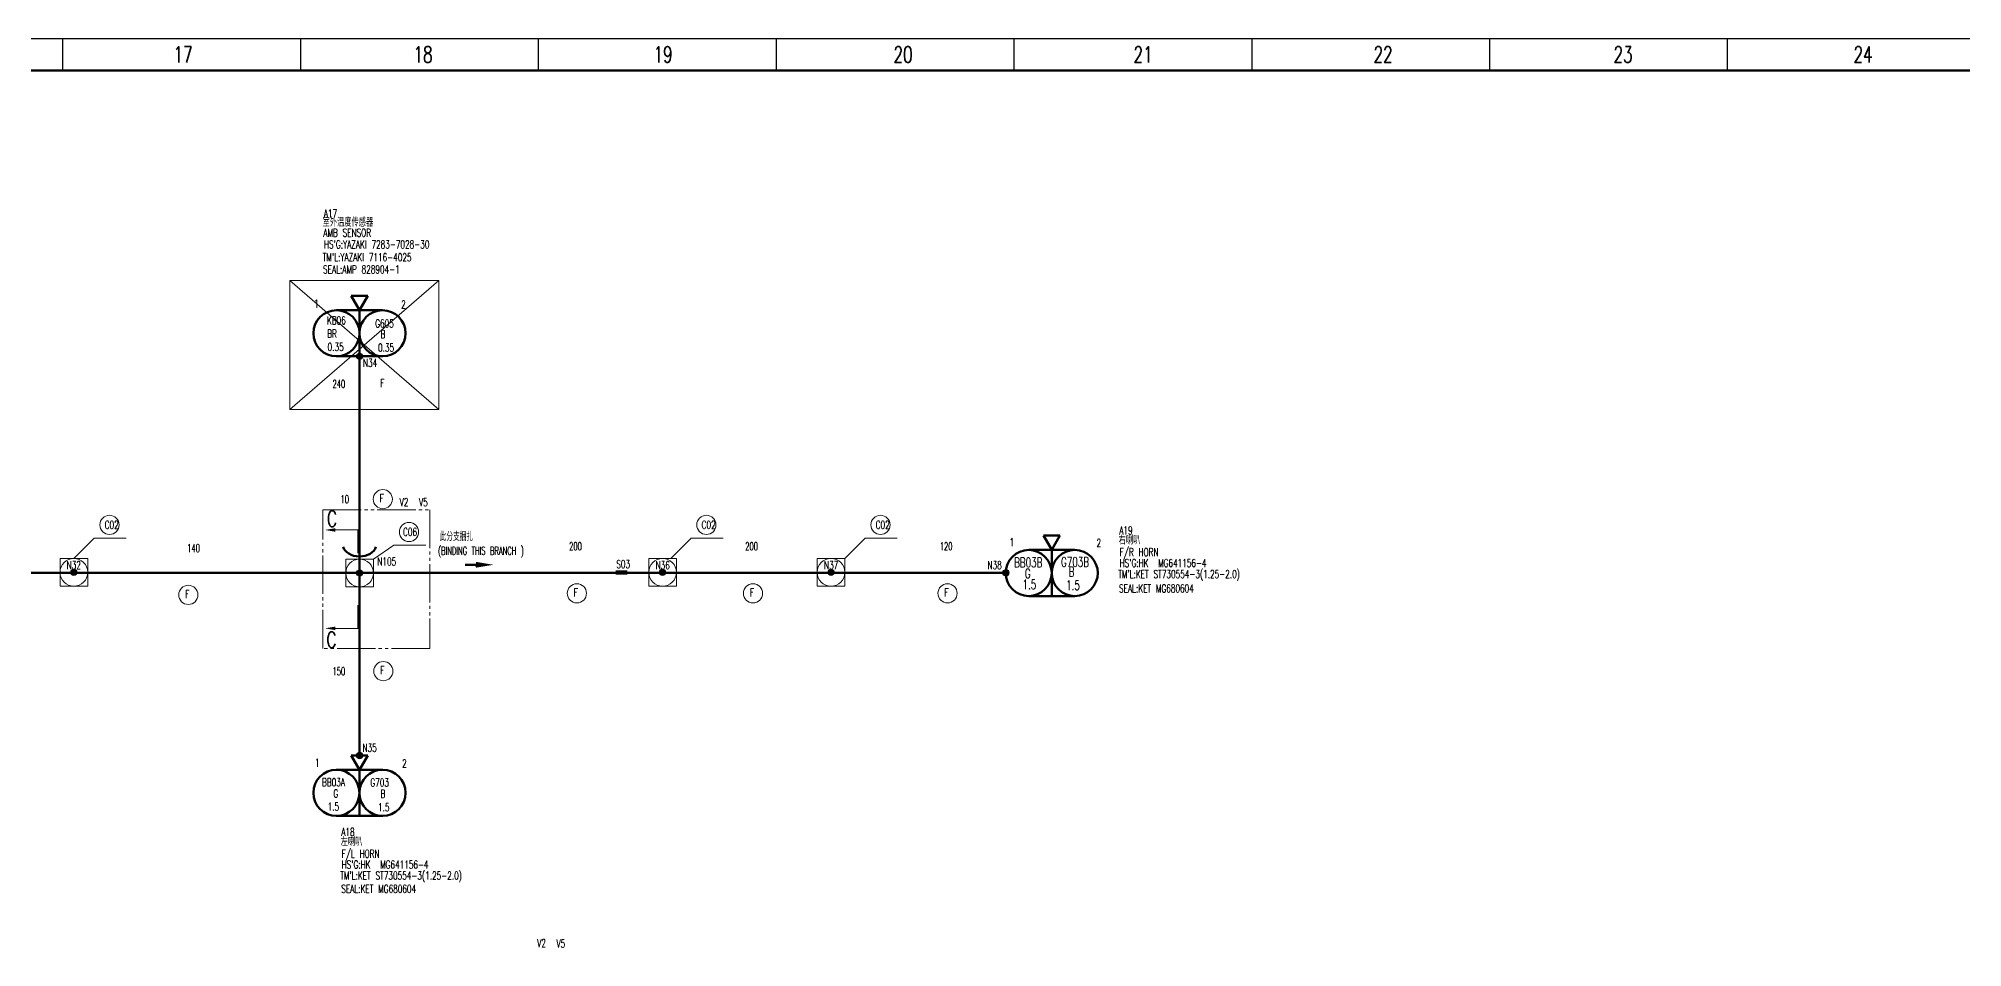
# Model space of a CAD drawing. Header units: millimetres. Extents: x 1685 to 4064, y 70 to 911.
# Drawn here: x 2867 to 3468, y 627 to 911 of the extents above; entities that cross this region are included whole.
import ezdxf
from ezdxf.enums import TextEntityAlignment as Align

# ---------------------------------------------------------------- set-up
doc = ezdxf.new("R2010")
doc.units = ezdxf.units.MM
doc.linetypes.add('PHANTOM', pattern=[17, 12, -1, 1, -1, 1, -1])
for name, color, linetype, lineweight in [('0Filament', 7, 'Continuous', 20), ('4CONTOUR', 4, 'Continuous', 50), ('5PHANTOM', 6, 'PHANTOM', 20)]:
    doc.layers.add(name, color=color, linetype=linetype, lineweight=lineweight)
doc.layers.add('2FRAM', color=2, linetype='Continuous')
doc.styles.add('HZ', font='TXT', dxfattribs={"width": 0.7, "height": 4, "bigfont": 'HZTXT'})

msp = doc.modelspace()

# ---------------------------------------------------------------- hatches: boundary and pattern name
at = {"layer": '0Filament'}
h = msp.add_hatch(color=0, dxfattribs=at)
edge = h.paths.add_edge_path()
edge.add_arc((2967.07, 811.29), 1, 0, 360)
for color, points in [(0, [(3003.427, 746.485), (3000.021, 746.485), (3000.021, 745.71), (3003.427, 745.71)]), (256, [(3047.079, 744.407), (3050.768, 744.407), (3050.768, 743.099), (3047.079, 743.099)])]:
    msp.add_hatch(color=color, dxfattribs=at).paths.add_polyline_path(points)
h = msp.add_hatch(color=0, dxfattribs=at)
edge = h.paths.add_edge_path()
edge.add_arc((2877.781, 743.782), 1, 0, 360)
h = msp.add_hatch(color=0, dxfattribs=at)
edge = h.paths.add_edge_path()
edge.add_arc((2967.063, 743.568), 1, 0, 360)
h = msp.add_hatch(color=0, dxfattribs=at)
edge = h.paths.add_edge_path()
edge.add_arc((3061.741, 743.782), 1, 0, 360)
h = msp.add_hatch(color=0, dxfattribs=at)
edge = h.paths.add_edge_path()
edge.add_arc((3114.397, 743.782), 1, 0, 360)
h = msp.add_hatch(color=0, dxfattribs=at)
edge = h.paths.add_edge_path()
edge.add_arc((3169.042, 743.638), 1, 0, 360)
h = msp.add_hatch(color=0, dxfattribs=at)
edge = h.paths.add_edge_path()
edge.add_arc((2967.07, 686.526), 1, 0, 360)

# ---------------------------------------------------------------- linework, layer by layer
for p, q in [((1685.279, 910.624), (2874.279, 910.624)), ((2874.279, 910.624), (4063.279, 910.624)), ((2874.279, 910.624), (2874.279, 900.624)), ((2948.592, 910.624), (2948.592, 900.624)), ((3022.904, 910.624), (3022.904, 900.624)), ((3097.217, 910.624), (3097.217, 900.624)), ((3171.529, 910.624), (3171.529, 900.624)), ((3245.842, 910.624), (3245.842, 900.624)), ((3320.154, 910.624), (3320.154, 900.624)), ((3394.467, 910.624), (3394.467, 900.624))]:
    msp.add_line(p, q)
at = {"layer": '0Filament', "color": 1}
for p, q in [((2945.305, 834.979), (2991.802, 794.697)), ((2945.305, 794.697), (2991.802, 834.979))]:
    msp.add_line(p, q, dxfattribs=at)
at = {"layer": '0Filament'}
for p, q in [((2877.781, 748.102), (2884.166, 754.487)), ((2884.166, 754.487), (2894.166, 754.487)), ((2959.441, 757.017), (2966.596, 757.017)), ((2971.383, 747.888), (2977.767, 752.273)), ((2977.767, 752.273), (2987.767, 752.273)), ((3064.307, 748.102), (3070.692, 754.487)), ((3070.692, 754.487), (3080.692, 754.487)), ((3118.717, 748.102), (3125.101, 754.487)), ((3125.101, 754.487), (3135.101, 754.487)), ((2873.461, 739.462), (2873.461, 748.102)), ((2873.461, 748.102), (2882.101, 748.102)), ((2873.461, 747.077), (2873.461, 740.488)), ((2882.101, 748.102), (2882.101, 739.462)), ((2962.743, 739.248), (2962.743, 747.888)), ((2962.743, 747.888), (2971.383, 747.888)), ((2962.743, 746.863), (2962.743, 740.273)), ((2971.383, 747.888), (2971.383, 739.248)), ((3057.421, 739.462), (3057.421, 748.102)), ((3057.421, 748.102), (3066.061, 748.102)), ((3057.421, 747.077), (3057.421, 740.488)), ((3066.061, 748.102), (3066.061, 739.462)), ((3110.077, 739.462), (3110.077, 748.102)), ((3110.077, 748.102), (3118.717, 748.102)), ((3110.077, 747.077), (3110.077, 740.488)), ((3118.717, 748.102), (3118.717, 739.462)), ((2882.101, 739.462), (2873.461, 739.462)), ((2971.383, 739.248), (2962.743, 739.248)), ((3066.061, 739.462), (3057.421, 739.462)), ((3118.717, 739.462), (3110.077, 739.462)), ((2959.441, 726.278), (2966.596, 726.278))]:
    msp.add_line(p, q, dxfattribs=at)
at = {"layer": '0Filament', "lineweight": 40}
for p, q in [((2966.596, 757.017), (2966.596, 749.763)), ((2966.596, 733.532), (2966.596, 726.278))]:
    msp.add_line(p, q, dxfattribs=at)
at = {"layer": '0Filament', "color": 6}
msp.add_lwpolyline([(2945.305, 834.979), (2991.802, 834.979), (2991.802, 794.697), (2945.305, 794.697)], close=True, dxfattribs=at)
at = {"layer": '0Filament', "color": 0}
msp.add_lwpolyline([(3003.427, 746.393), (3003.427, 746.393), (3003.427, 745.651), (3003.427, 745.651)], close=True, dxfattribs=at)
at = {"layer": '0Filament'}
for centre, radius in [((2967.07, 811.29), 1), ((2974.317, 766.651), 3), ((2888.913, 758.606), 3), ((2982.515, 756.392), 3), ((3075.439, 758.606), 3), ((3129.849, 758.606), 3), ((2877.781, 743.782), 4.32), ((2967.063, 743.568), 4.32), ((3061.741, 743.782), 4.32), ((3114.397, 743.782), 4.32), ((2877.781, 743.782), 1), ((2913.539, 736.727), 3), ((2967.063, 743.568), 1), ((3034.974, 737.22), 3), ((3061.741, 743.782), 1), ((3090.003, 737.22), 3), ((3114.397, 743.782), 1), ((3150.799, 737.22), 3), ((3169.042, 743.638), 1), ((2974.492, 712.897), 3), ((2967.07, 686.526), 1)]:
    msp.add_circle(centre, radius, dxfattribs=at)
at = {"layer": '0Filament', "color": 0}
for centre in [(2967.07, 811.29), (2877.781, 743.782), (2967.063, 743.568), (3061.741, 743.782), (3114.397, 743.782), (3169.042, 743.638), (2967.07, 686.526)]:
    msp.add_circle(centre, 1, dxfattribs=at)
at = {"layer": '0Filament'}
for points in [[(2959.441, 757.556), (2959.441, 756.477), (2956.204, 757.017)], [(2959.441, 726.818), (2959.441, 725.739), (2956.204, 726.278)]]:
    msp.add_solid(points, dxfattribs=at)
at = {"layer": '0Filament', "color": 0}
msp.add_solid([(3003.427, 747.042), (3008.827, 746.142), (3003.427, 745.242)], dxfattribs=at)
at = {"layer": '2FRAM', "linetype": 'ByBlock', "lineweight": 50}
msp.add_line((1695.279, 900.624), (4053.279, 900.624), dxfattribs=at)
at = {"layer": '4CONTOUR'}
for p, q in [((2964.453, 830.157), (2969.61, 830.157)), ((2964.453, 830.157), (2967.032, 825.69)), ((2967.032, 825.69), (2969.61, 830.157)), ((2959.829, 825.69), (2974.232, 825.69)), ((2967.032, 811.29), (2967.032, 825.69)), ((2959.829, 811.29), (2974.232, 811.29)), ((2964.332, 811.29), (2969.732, 811.29)), ((2966.192, 811.29), (2967.872, 811.29)), ((2967.03, 743.752), (2967.03, 811.29)), ((3180.774, 755.244), (3185.931, 755.244)), ((3180.774, 755.244), (3183.352, 750.778)), ((3183.352, 750.778), (3185.931, 755.244)), ((3176.149, 750.778), (3190.552, 750.778)), ((3183.352, 736.378), (3183.352, 750.778)), ((2056.719, 743.638), (3168.949, 743.604)), ((2967.03, 743.752), (2967.03, 686.526)), ((3176.149, 736.378), (3190.552, 736.378)), ((3180.652, 736.378), (3186.052, 736.378)), ((3182.512, 736.378), (3184.192, 736.378)), ((2964.451, 686.526), (2969.609, 686.526)), ((2964.451, 686.526), (2967.03, 682.06)), ((2967.03, 682.06), (2969.609, 686.526)), ((2959.827, 682.06), (2974.23, 682.06)), ((2967.03, 667.66), (2967.03, 682.06)), ((2959.827, 667.66), (2974.23, 667.66)), ((2964.33, 667.66), (2969.73, 667.66)), ((2966.19, 667.66), (2967.87, 667.66))]:
    msp.add_line(p, q, dxfattribs=at)
for centre in [(2959.829, 818.49), (2974.232, 818.49), (3176.149, 743.578), (3190.552, 743.578), (2959.827, 674.86), (2974.23, 674.86)]:
    msp.add_circle(centre, 7.2, dxfattribs=at)
msp.add_ellipse((2967.047, 752.227), major_axis=(-5.113, 0), ratio=0.6807803, start_param=0.1280513, end_param=3.0039259, dxfattribs=at)
at = {"layer": '5PHANTOM'}
msp.add_lwpolyline([(2955.593, 763.326), (2989.021, 763.326), (2989.021, 720.013), (2955.593, 720.013)], close=True, dxfattribs=at)

# ---------------------------------------------------------------- texts
at = {"style": 'HZ', "width": 0.67}
for p in [(3204.369, 737.494), (2961.346, 643.603)]:
    msp.add_text('SEAL:KET MG680604', height=2.5, dxfattribs=at).set_placement(p)
at = {"char_height": 5, "width": 50, "attachment_point": 5, "style": 'HZ'}
for s, insert in [('17', (2911.896, 905.615)), ('18', (2986.896, 905.615)), ('19', (3061.896, 905.615)), ('20', (3136.896, 905.615)), ('21', (3211.896, 905.615)), ('22', (3286.896, 905.615)), ('23', (3361.896, 905.615)), ('24', (3436.896, 905.615))]:
    msp.add_mtext(s, dxfattribs=dict(at, insert=insert))
at = {"layer": '0Filament', "style": 'HZ'}
for s, height, width, p in [('室外温度传感器', 2.5, 0.67, (2955.503, 851.845)), ("TM'L:YAZAKI 7116-4025", 2.5, 0.67, (2955.541, 840.981)), ("HS'G:YAZAKI 7283-7028-30", 2.5, 0.67, (2955.932, 845.022)), ('SEAL:AMP 828904-1', 2.5, 0.67, (2955.651, 837.202)), ('1', 2.5, 0.67, (2952.863, 826.466)), ('2', 2.5, 0.67, (2980.069, 826.26)), ('N34', 2.5, 0.67, (2968.132, 807.982)), ('240', 2.5, 0.618, (2958.616, 801.401)), ('F', 2.5, 0.7, (2973.492, 801.697)), ('10', 2.5, 0.618, (2961.104, 765.373)), ('F', 2.5, 0.7, (2973.317, 765.676)), ('V2', 2.5, 0.67, (2979.604, 764.507)), ('V5', 2.5, 0.67, (2985.627, 764.416)), ('C02', 2.5, 0.67, (2887.418, 757.371)), ('C', 5, 0.7, (2956.872, 758.032)), ('C06', 2.5, 0.67, (2980.642, 755.158)), ('C02', 2.5, 0.67, (3073.944, 757.371)), ('C02', 2.5, 0.67, (3128.354, 757.371)), ('140', 2.5, 0.618, (2913.206, 750.115)), ('200', 2.5, 0.618, (3032.547, 750.661)), ('200', 2.5, 0.618, (3087.576, 750.661)), ('120', 2.5, 0.618, (3148.371, 750.661)), ('1', 2.5, 0.67, (3170.151, 751.922)), ('2', 2.5, 0.67, (3197.357, 751.715)), ('右喇叭', 2.5, 0.67, (3204.274, 752.487)), ('N32', 2.5, 0.67, (2875.532, 744.797)), ('N105', 2.5, 0.67, (2972.622, 745.919)), ('S03', 2.5, 0.67, (3047.293, 745.118)), ('N36', 2.5, 0.67, (3059.564, 744.718)), ('N37', 2.5, 0.67, (3112.213, 744.725)), ('N38', 2.5, 0.67, (3163.291, 744.796)), ("HS'G:HK  MG641156-4", 2.5, 0.67, (3204.559, 745.445)), ("TM'L:KET ST730554-3(1.25-2.0) ", 2.5, 0.67, (3204.128, 741.992)), ('F', 2.5, 0.7, (2912.539, 735.753)), ('F', 2.5, 0.7, (3033.974, 736.245)), ('F', 2.5, 0.7, (3089.004, 736.245)), ('F', 2.5, 0.7, (3149.799, 736.245)), ('C', 5, 0.7, (2956.71, 720.215)), ('150', 2.5, 0.618, (2958.616, 711.627)), ('F', 2.5, 0.7, (2973.492, 711.922)), ('1', 2.5, 0.67, (2953.168, 683.043)), ('N35', 2.5, 0.67, (2967.983, 687.695)), ('2', 2.5, 0.67, (2980.375, 682.836)), ('左喇叭', 2.5, 0.67, (2961.155, 658.249)), ("TM'L:KET ST730554-3(1.25-2.0) ", 2.5, 0.67, (2961.009, 647.753)), ("HS'G:HK  MG641156-4", 2.5, 0.67, (2961.44, 651.207)), ('V2', 2.5, 0.67, (3022.561, 626.614)), ('V5', 2.5, 0.67, (3028.584, 626.523))]:
    msp.add_text(s, height=height, dxfattribs=dict(at, width=width)).set_placement(p)
at = {"layer": '0Filament', "style": 'HZ', "width": 0.67}
for s, p in [('A17', (2955.878, 857.182)), ('AMB SENSOR', (2955.738, 851.172)), ('A19', (3204.474, 758.13)), ('F/R HORN', (3204.592, 751.34)), ('A18', (2961.356, 663.892)), ('F/L HORN', (2961.473, 657.102))]:
    msp.add_text(s, height=2.5, dxfattribs=at).set_placement(p, align=Align.TOP_LEFT)
at = {"layer": '0Filament', "color": 2, "style": 'HZ', "width": 0.67}
for s, p in [('KB06', (2956.865, 821.279)), ('BR', (2956.935, 817.122)), ('G605', (2971.949, 820.299)), ('B', (2973.606, 816.97)), ('0.35', (2957.073, 812.964)), ('0.35', (2972.82, 812.755))]:
    msp.add_text(s, height=2.5, dxfattribs=at).set_placement(p)
at = {"layer": '0Filament', "color": 0, "style": 'HZ', "width": 0.618}
for s, p in [('(BINDING THIS BRANCH )', (2991.614, 749.263)), ('此分支捆扎', (2992.094, 753.62))]:
    msp.add_text(s, height=2.5, dxfattribs=at).set_placement(p)
at = {"layer": '0Filament', "color": 3, "style": 'HZ', "width": 0.67}
for s, height, p in [('BB03B', 3, (3171.577, 745.367)), ('G703B', 3, (3186.243, 745.51)), ('1.5', 3, (3174.221, 738.526)), ('G', 3, (3174.954, 741.909)), ('1.5', 3, (3187.843, 738.248)), ('B', 3, (3188.629, 742.464)), ('BB03A', 2.5, (2955.329, 676.904)), ('G', 2.5, (2958.886, 673.375)), ('G703', 2.5, (2970.424, 676.843)), ('B', 2.5, (2973.604, 673.339)), ('1.5', 2.5, (2957.072, 669.334)), ('1.5', 2.5, (2972.819, 669.124))]:
    msp.add_text(s, height=height, dxfattribs=at).set_placement(p)

doc.saveas('drawing.dxf')
